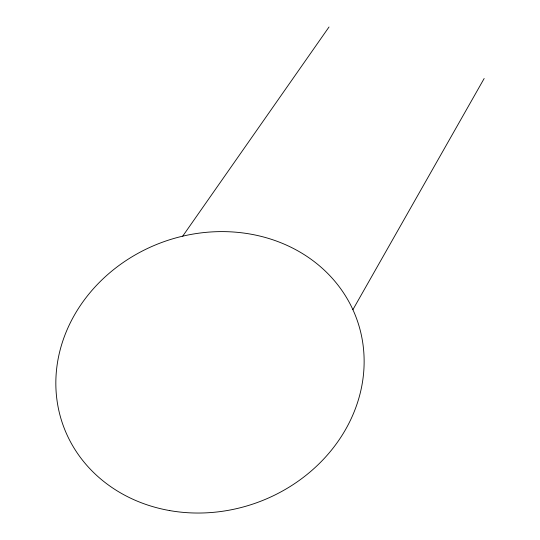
<?xml version="1.0" encoding="UTF-8"?>
<svg xmlns="http://www.w3.org/2000/svg" width="540" height="540" viewBox="0 0 540 540"><rect width="100%" height="100%" fill="white"/><g stroke="black" fill="none" stroke-linecap="round" stroke-linejoin="round"><path stroke-width="0.81" d="M352.897 309.67L484.157 78.502M182.696 236.169L329.015 27M169.742 510.59A156.128 138.524 -20.1 0 0 358.979 325.836A156.128 138.524 -20.1 0 0 101.237 280.55A156.128 138.524 -20.1 0 0 169.742 510.59"/></g></svg>
